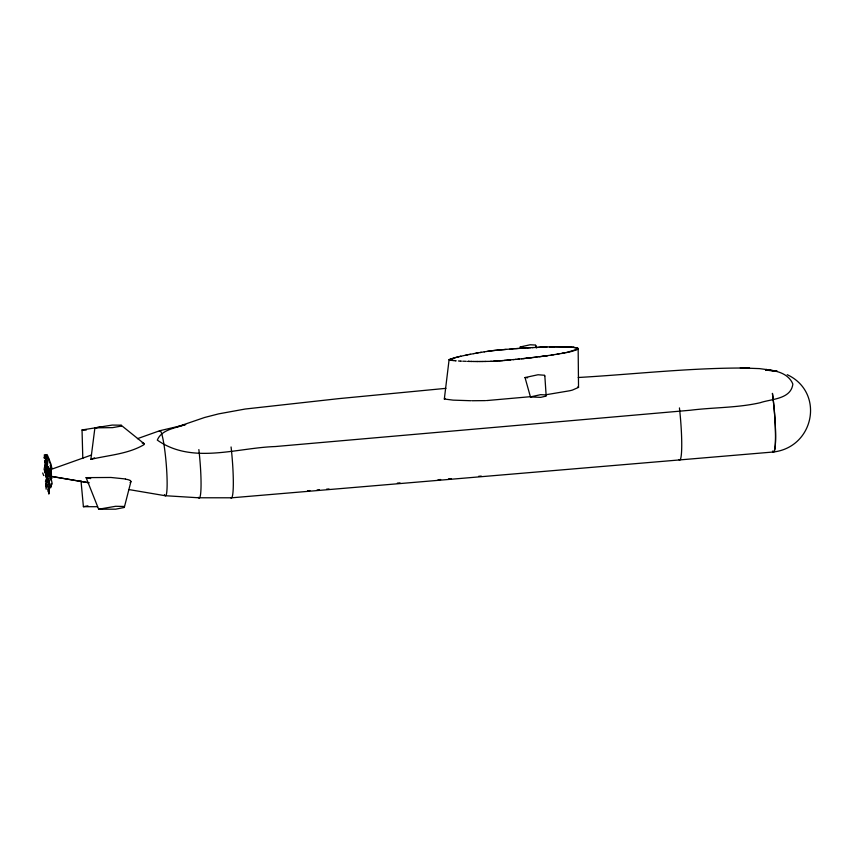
<?xml version="1.0" encoding="UTF-8"?>
<svg xmlns="http://www.w3.org/2000/svg" width="854" height="854" viewBox="0 0 854 854"><rect width="100%" height="100%" fill="white"/><g stroke="black" fill="none" stroke-linecap="round" stroke-linejoin="round"><path stroke-width="1.28" d="M45.379 475.315L45.849 476.874L45.806 471.547M45.796 466.081L45.636 469.721L45.924 468.718M44.568 471.109L44.6 469.785M45.86 467.053L45.721 470.042M51.421 475.304L51.315 476.372L89.019 482.788M46.564 479.158L46.447 480.674M45.817 472.689L45.23 469.999L45.102 472.732M42.721 472.988L43.661 475.561M44.376 455.652L44.344 456.143M46.255 483.257L46.276 485.958M47.973 467.448L48.347 466.882L48.112 471.269M47.952 467.693L48.07 469.785M46.212 483.247L46.586 487.581M44.429 470.842L44.589 470.511M51.443 485.318L51.315 486.492M45.475 475.23L45.764 475.988L45.614 469.924M49.137 492.278L48.924 493.697M45.572 470.373L45.198 472.614M470.874 400.729L453.1 400.131L444.326 399.01L449.097 359.683L456.271 357.356A72.27 47.226 0.3 0 1 457.765 356.972L459.644 356.534M142.17 442.991L143.397 443.141A1.27 0.843 -19.6 0 1 143.685 443.269L143.792 443.354A10.686 7.035 -19.6 0 1 144.241 443.781A10.718 7.056 -19.6 0 1 144.048 444.326L143.952 444.539A1.281 0.843 -19.6 0 1 143.75 444.817C127.854 454.114 108.437 455.161 90.866 459.377L94.901 427.854L112.28 425.068L121.119 425.185M45.433 471.611L45.593 471.835M46.543 466.081L45.945 468.654M51.368 476.18L51.421 474.941M46.49 466.732L46.073 468.526M124.31 507.404L130.94 481.517A3.726 2.797 10.9 0 0 130.427 480.663M45.721 469.817L45.945 469.006M444.326 399.01L445.051 398.455M562.615 353.268L568.615 352.147A44.44 29.036 0.3 0 0 572.297 351.25L577.091 349.596L578.03 348.368M535.725 345.326L535.682 345.998M544.617 376.39L544.638 375.418M546.165 395.85L544.831 375.877M578.158 348.603L578.532 387.385L572.394 390.086A47.183 30.563 -0.2 0 1 569.447 390.801L546.282 394.697M121.215 425.228L121.407 425.922M45.977 472.689L46.351 471.974L47.045 473.479M50.407 472.39L49.938 473.244M578.03 349.008L566.565 352.521M455.299 360.751L449.215 359.651A4.355 2.84 0.3 0 1 449.951 359.288L454.413 357.847M51.261 476.404L88.763 482.734M545.877 396.149L540.71 397.356L530.441 396.918L525.018 377.553L537.999 374.757L544.446 375.248M124.182 507.5L115.642 509.176L98.658 509.219L86.105 477.632L110.924 477.471L125.421 478.966M121.172 426.103L112.632 427.63L94.901 427.854M90.866 459.377L94.538 457.883M177.237 426.851L204.544 417.499L218.592 413.88L245.173 409.034L338.771 398.637L445.927 388.346M50.621 469.572L91.517 455.011M137.43 438.678L159.783 430.715L185.692 424.651M184.069 424.993C174.643 428.26 161.555 429.711 157.307 440.098C192.118 464.672 236.409 447.795 275.308 446.546L690.438 410.23C713.602 407.326 737.29 407.913 760.135 402.736C771.504 398.829 790.921 399.384 792.854 384.065C789.352 375.184 779.424 371.191 770.521 370.412M454.766 357.762L457.723 356.993M530.441 396.918L540.603 394.665L545.866 394.932M457.829 356.972L458.384 356.833M46.329 470.554L46.436 470.533A6.341 3.363 53.6 0 1 46.917 470.34M459.367 356.588L460.231 356.396M459.922 356.46L460.84 356.257M460.477 356.331L465.964 355.136M82.806 458.502L82.037 429.957L102 426.786M465.74 355.2L467.608 354.805M98.658 509.219L115.653 506.283L124.193 506.465M469.262 354.474L467.191 354.901M48.358 476.286L48.667 476.212A7.771 2.861 44.9 0 0 48.827 476.19M468.867 354.57L470.362 354.261M81.013 480.983L83.404 506.689L87.909 505.824M469.967 354.357L473.863 353.62M564.974 352.83L564.291 352.958M563.95 353.022L562.871 353.225M475.913 353.236L473.692 353.631M561.74 353.428L562.69 353.257M475.699 353.289L476.649 353.118M562.124 353.353L557.075 354.207M476.468 353.129L480.364 352.467M477.578 352.937L478.133 352.841M480.097 352.531L484.453 351.827M559.092 353.876L558.217 354.026M480.524 352.456L481.4 352.318M556.242 354.357L557.534 354.132M556.125 354.357L547.211 355.691M484.271 351.827L487.068 351.432M553.072 354.826L553.872 354.709M487.079 351.4L491.819 350.759M551.972 354.986L551.129 355.115M487.623 351.346L489.886 350.994M546.293 355.819L547.777 355.595M545.386 355.947L547.126 355.691M490.452 350.919L500.028 349.873M546.112 355.83L542.653 356.31M543.56 356.193L545.076 355.969M543.251 356.214L540.828 356.545M541.714 356.417L542.493 356.31M539.909 356.662L541.319 356.46M539.002 356.78L540.507 356.566M492.139 350.684L493.548 350.546A70.135 45.828 0.3 0 1 495.341 350.343L506.187 349.403M539.248 356.726L536.259 357.121M535.351 357.239L537.017 357.004M533.515 357.452L534.593 357.303M534.433 357.346L535.586 357.185M531.092 396.63L486.599 400.579M531.69 357.677L533.024 357.495M532.608 357.559L534.081 357.367M530.772 357.783L531.935 357.623M529.587 357.89L530.195 357.826M531.369 357.687L528.028 358.093M528.968 357.965L527.11 358.2M526.203 358.296L527.676 358.104M526.31 358.264L524.367 358.499M525.285 358.402L527.003 358.189M523.449 358.605L524.847 358.424M522.434 358.68L523.278 358.595M524.078 358.509L521.527 358.776M521.613 358.797L518.858 359.075M517.94 359.171L519.456 358.99M515.464 359.385L518.261 359.118M513.339 359.619L516.094 359.353M513.83 359.545L505.056 360.399M508.738 360.057L510.575 359.886M504.127 360.484L508.429 360.057M499.323 360.868L504.842 360.388M503.209 360.569L497.572 360.996A70.135 45.828 0.3 0 1 495.758 361.114L492.203 361.263M326.591 489.171L328.971 488.958M317.069 489.982L319.449 489.78M448.531 478.859L451.158 478.646M478.646 476.308L481.261 476.084M500.956 349.83L504.362 349.542M438.059 479.734L440.675 479.521M397.366 483.108L399.992 482.884M307.547 490.772L309.927 490.58M504.629 349.499L510.18 349.062M509.859 349.115L512.026 348.912M512.955 348.848L514.802 348.71M511.621 348.976L513.254 348.848M514.738 348.742L516.062 348.645M578.222 377.5C635.301 374.223 692.306 367.476 749.534 368.063L740.29 367.925L759.441 368.608L769.646 369.985M516.649 348.571L517.577 348.507M515.731 348.645L518.506 348.443M498.063 360.986L495.149 361.167M518.357 348.475L520.353 348.315M521.282 348.251L519.349 348.411M521.121 348.293L525.562 348.005M521.922 348.24L522.701 348.186M523.128 348.133L524.057 348.08M524.975 348.016L530.419 347.727M526.865 347.93L527.494 347.898M527.751 347.856L528.679 347.802M529.608 347.749L533.067 347.589M532.384 347.599L535.949 347.439M535.17 347.45L537.017 347.364M536.846 347.397L538.148 347.332M494.829 361.157L493.249 361.231M537.945 347.322L539.397 347.279M538.874 347.279L541.361 347.194M539.792 347.258L540.593 347.226M540.731 347.194L542.493 347.151M541.66 347.162L550.958 346.852M542.589 347.119L545.973 347.012M546.304 347.002L546.944 346.98M490.922 361.306L491.744 361.306M490.612 361.317L491.253 361.317M549.4 346.905L550.275 346.884M490.281 361.349L485.958 361.423M485.584 400.611L471.888 400.739M550.563 346.873L553.018 346.82M552.218 346.841L551.406 346.852M552.805 346.809L567.483 346.799A44.611 29.153 0.3 0 1 571.411 347.034L577.87 348.229L573.674 347.268M554.299 346.799L553.531 346.809M97.516 506.71L83.404 506.689M485.211 361.445L485.894 361.455M484.496 361.455L485.403 361.455M554.662 346.767L573.803 347.258M483.78 361.455L484.431 361.477M483.321 361.466L483.94 361.477M482.19 361.477L482.969 361.488M481.528 361.488L482.478 361.498M480.887 361.488L481.507 361.509M480.033 361.488L481.015 361.509M479.414 361.498L480.044 361.509M479.553 361.52L477.802 361.498M477.599 361.52L476.457 361.498M477.418 361.498L478.091 361.52M474.963 361.488L476.628 361.509M472.999 361.466L475.166 361.509M472.646 361.466L473.212 361.488M471.621 361.445L472.23 361.477M470.96 361.434L471.75 361.466M471.259 361.455L469.657 361.413M469.796 361.434L468.547 361.391M86.211 430.074L82.037 429.957M468.238 361.381L468.825 361.413M467.778 361.37L468.334 361.391M466.284 361.327L462.783 361.199M461.523 361.157L460.349 361.082M765.59 370.06L768.066 370.188M458.438 360.975L460.05 361.082M47.109 470.501L48.219 470.661M49.82 485.104L48.902 483.311L49.863 485.382M768.899 370.476L772.55 370.743M522.936 347.279L519.979 347.023L530.142 344.77L535.405 345.037M456.196 360.826L455.118 360.73M527.633 377.81L525.018 377.553M453.784 360.601L451.585 360.377M776.532 370.999L765.953 369.707L777.343 371.202M452.065 360.409L450.111 360.089A4.153 2.711 0.3 0 1 449.215 359.854L449.172 359.812M129.093 489.598L165.1 495.704L198.598 497.775L231.776 497.797L773.671 451.969C814.481 446.941 824.879 392.21 787.207 374.671M90.695 478.571L86.105 477.632M47.472 471.536L47.322 471.376M577.816 386.841L578.532 387.385M46.223 470.671L46.895 471.365M48.956 475.635L48.753 475.486A7.771 2.039 36.9 0 0 48.486 475.208L47.696 474.408M47.077 471.066L48.037 471.963M48.859 473.308A7.771 5.818 58.4 0 0 48.625 472.945L49.628 474.429M48.518 472.902L47.482 471.952M121.578 425.57L144.241 443.781M47.472 473.927L48.262 474.685M47.546 475.87A6.341 3.256 -81.2 0 1 47.151 475.518L47.888 478.347M47.728 477.503L47.087 475.721M46.895 475.432L46.34 473.724M50.546 476.842L51.795 478.379L51.486 477.696M49.052 475.603L49.5 476.222M46.49 487.143L46.244 486.107M44.536 458.598C43.714 454.819 44.611 458.79 44.525 458.481M48.614 458.929L49.276 460.637M49.863 474.963L50.023 475.39A15.255 6.597 -81.5 0 1 50.898 480.183M46.329 477.354L46.554 478.347M48.529 467.085L48.763 468.024M48.731 492.843L47.941 486.172M48.731 492.971L48.294 491.349M535.832 345.614L536.664 348.016M50.813 469.743L51.048 470.778M46.426 473.362L47.141 475.518M49.703 476.681L50.29 478.582M48.689 481.987L48.902 483.311M46.383 476.372L47.482 481.378M50.279 465.43L50.77 467.277M48.774 468.088L49.745 471.92M46.5 477.567L46.532 478.155M49.457 475.304L49.639 476.062M46.532 476.126L47.408 480.482M46.084 458.481C45.892 459.836 45.881 452.342 45.753 456.121M49.692 462.26L49.81 462.9M46.127 458.47L45.764 456.292M48.219 491.21L48.048 489.235M51.08 470.896L51.197 471.792M51.197 471.75L51.293 472.71M51.304 472.7L51.4 473.917M51.379 473.885L51.432 474.6M45.902 472.102L45.924 472.657M159.228 431.483A32.73 3.448 85.1 0 1 166.252 464.256A32.73 3.448 85.1 0 1 164.438 494.637M198.854 449.578A37.843 3.982 85.1 0 1 198.277 497.316M231.071 446.962A40.533 4.27 85.1 0 1 230.697 497.668M679.432 407.924A41.419 4.366 85.1 0 1 679.047 459.74M772.496 451.115A41.419 4.366 85.1 0 0 775.571 436.437A41.419 4.366 85.1 0 0 772.422 393.363A41.312 4.355 85.1 0 1 775.549 435.198A41.312 4.355 85.1 0 1 772.838 451.51M765.536 370.465A41.419 4.366 85.1 0 1 767.394 370.358M765.814 370.038A41.312 4.355 85.1 0 1 767.041 369.963M130.886 481.507A3.704 2.786 10.9 0 1 130.416 482.296M125.431 479.222A10.483 7.878 10.9 0 1 130.459 480.567M130.448 482.393A10.451 7.857 10.9 0 1 130.16 482.478M48.358 474.333A7.771 5.199 82.8 0 1 48.208 474.696M46.148 489.214A7.131 1.121 -82 0 1 46.415 482.916M46.628 482.82A11.465 2.936 -84.1 0 1 47.237 478.283M46.874 477.471A22.3 3.416 -65.4 0 1 47.087 477.61M46.831 477.941A15.361 1.857 -71.7 0 1 47.087 477.856M46.34 481.699A8.337 0.608 -78.3 0 1 46.618 480.706M45.956 479.991A6.96 0.982 -89.7 0 1 46.447 479.019M45.625 480.962A16.546 1.772 -75.1 0 1 45.475 482.051M48.849 493.975A11.465 0.651 -81.4 0 1 49.489 486.737M48.07 479.756A22.3 9.821 -87.7 0 1 48.336 481.336M48.315 481.069A15.361 5.295 89.7 0 1 48.582 483.097M48.497 481.923A8.337 1.911 87.5 0 1 48.71 491.082M47.183 484.464A9.543 1.238 87 0 1 47.28 486.075M46.831 482.19A16.546 4.836 88 0 1 47.034 484.004M44.098 469.636A7.131 2.199 -89.2 0 1 45.177 465.611M45.198 465.782A11.465 3.886 84.6 0 1 46.511 463.476M46.372 470.405A22.3 7.056 -63.6 0 1 46.532 471.173M46.233 469.956A15.361 4.078 -69.5 0 1 46.329 470.17M44.686 470.885A8.337 1.783 -76.2 0 1 45.849 469.657M46.458 472.102A6.341 4.473 -88.8 0 1 46.639 471.814M44.739 469.689A6.96 1.377 86.7 0 1 45.241 470.65M45.081 470.586A9.543 1.793 -82 0 1 45.23 471.707M45.091 471.686A16.546 3.832 -72.6 0 1 45.091 472.881M50.375 487.154A7.131 0.875 85.3 0 1 49.927 487.314M51.272 485.68A11.465 1.238 -88.6 0 1 50.407 487.805M51.059 483.481A8.359 2.007 76.4 0 1 51.123 484.688M50.984 478.667A15.255 6.095 67.4 0 1 52.201 484.143M48.795 478.304A22.3 7.355 63.6 0 1 49.126 479.734M49.276 480.386A15.361 3.662 67.2 0 1 49.521 481.934M49.489 483.503A8.337 1.153 71.5 0 1 48.817 482.969M47.162 477.76A9.543 0.662 75.8 0 1 47.397 478.816M46.724 477.108A16.546 3.053 68.8 0 1 47.151 478.614M44.259 454.926A7.131 2.167 78.9 0 1 45.625 455.289M45.7 455.033A11.465 2.797 73.7 0 1 48.571 459.303M49.03 460.904A8.359 3.896 84.1 0 1 49.404 462.42M50.45 462.783A15.255 9.842 87.9 0 1 50.514 466.337M46.564 466.999A22.3 13.696 -85.6 0 0 46.554 465.313A15.361 8.028 -86.6 0 0 46.468 463.284M45.016 458.032A8.337 3.448 -88.3 0 1 46.564 463.114M44.557 460.53A6.96 1.281 81.8 0 1 44.995 462.388M44.899 462.078A9.543 3.117 89.3 0 1 45.134 464.032M45.048 464.234A16.546 7.761 -86.8 0 1 45.102 466.199M49.361 474.461A4.142 1.494 61.4 0 1 49.575 474.92M51.571 478.251A11.465 1.313 79.5 0 1 49.724 472.817M46.073 469.284A22.3 2.135 51.9 0 1 45.55 468.793M47.151 470.127A15.361 1.815 58.3 0 1 46.618 469.561M48.667 471.184A8.337 1.1 65.5 0 1 47.28 469.486M47.675 473.97A6.341 2.84 62.7 0 1 47.205 473.276M47.301 469.497A9.543 1.153 71.3 0 1 47.472 470.575M47.557 471.13A16.546 2.242 61.7 0 1 47.536 471.654M45.55 459.206A6.96 0.779 79.5 0 1 45.849 460.946M45.967 461.555A9.543 2.829 77.1 0 1 46.105 463.412M46.063 463.829A16.546 7.045 71.3 0 1 45.977 465.419M50.162 468.366A15.255 6.458 65.3 0 1 49.831 471.611M51.165 467.565A8.359 3.181 63.4 0 1 51.368 469.038M47.066 454.509A11.465 1.58 71.2 0 1 51.955 468.334M46.308 455.139A7.131 0.961 74.5 0 1 47.418 458.15M49.286 471.782A4.142 2.284 83.5 0 1 49.521 472.177M47.216 466.124A22.3 11.508 62.2 0 1 46.981 467.234M47.44 464.896A15.361 7.024 68.1 0 1 47.226 466.305M47.034 458.982A8.337 3.149 73.8 0 1 47.397 465.313"/></g></svg>
